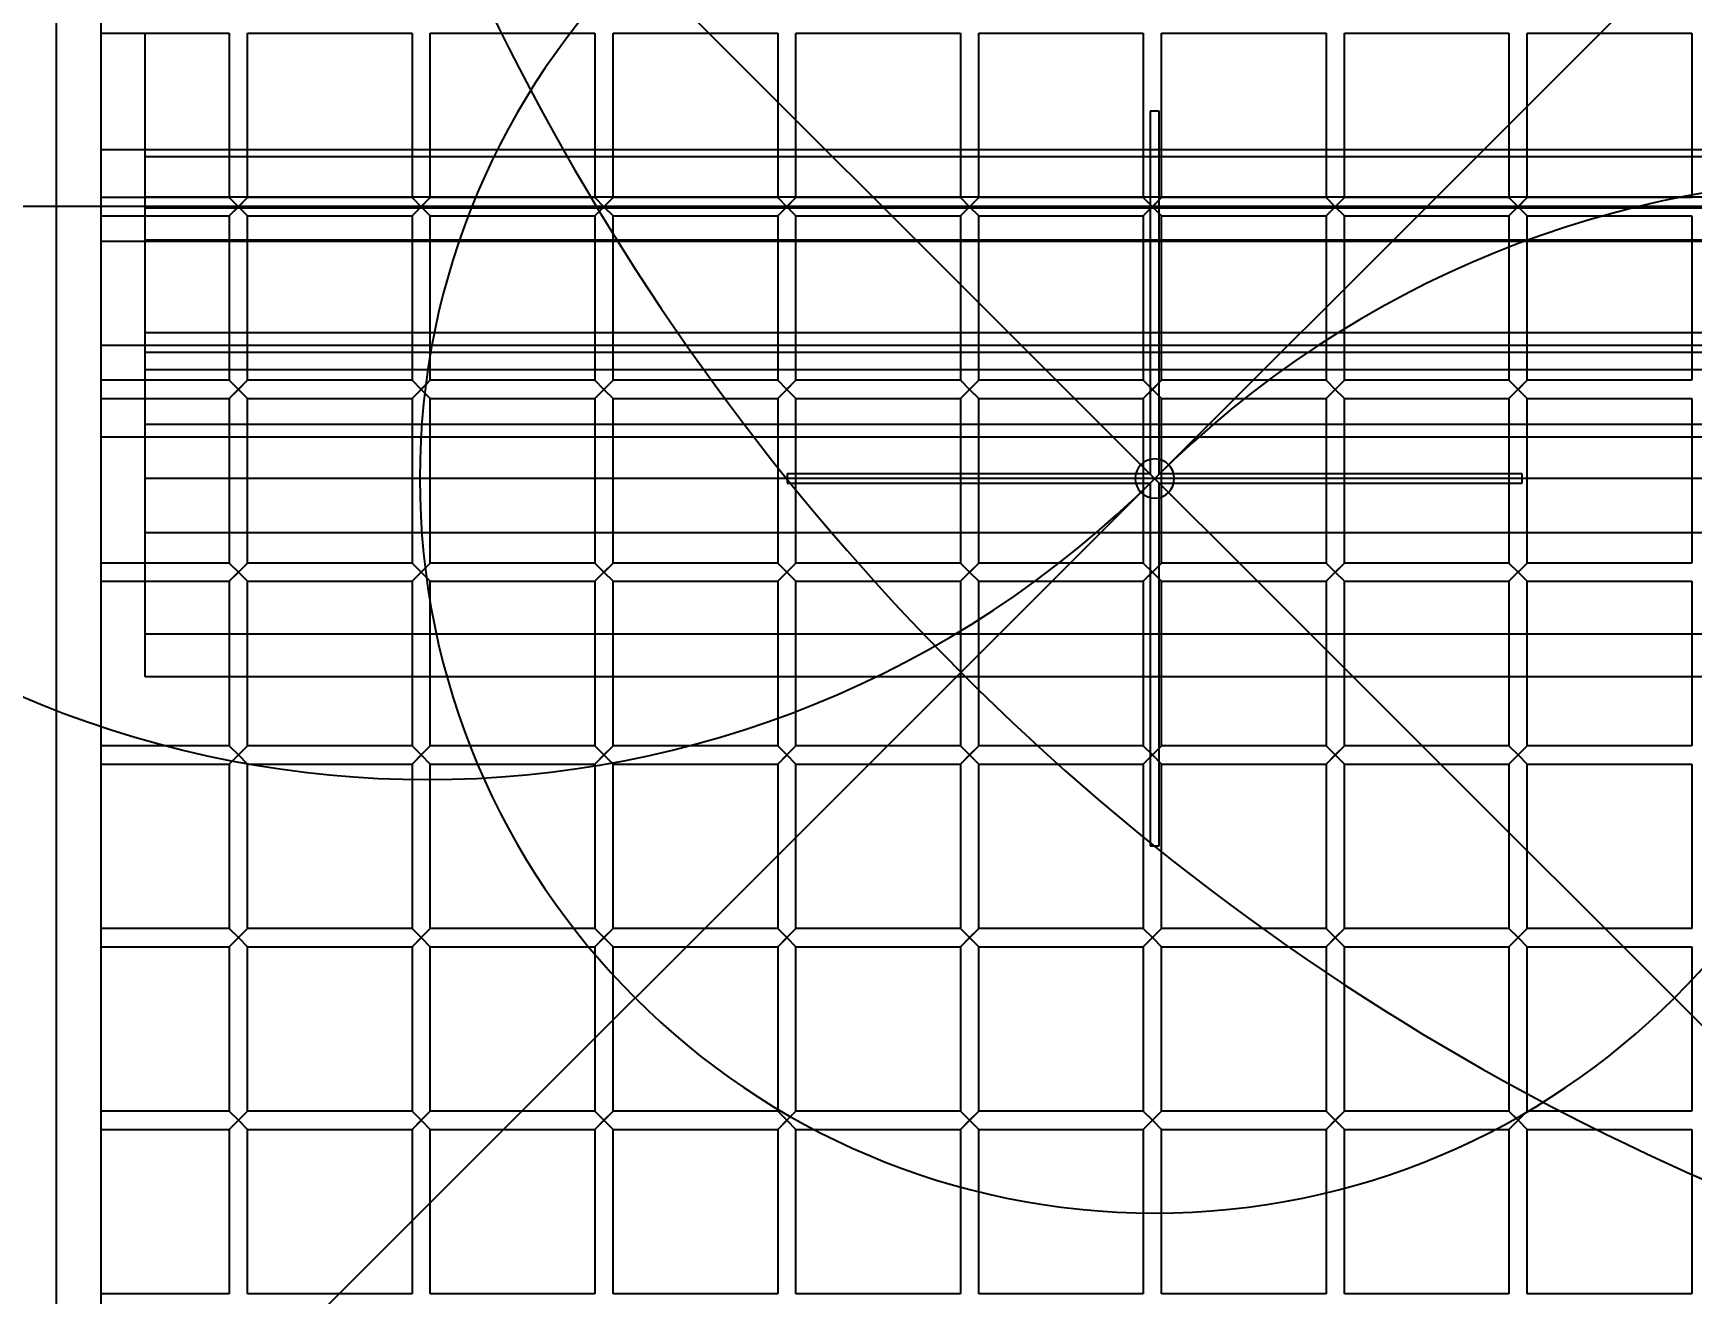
# Model space of a CAD drawing. Header units: centimetres. Extents: x 2452 to 16512, y -4226 to 6371.
# Drawn here: x 11659.16 to 11677.31, y 4762.16 to 4775.96 of the extents above; entities that cross this region are included whole.
import ezdxf

# ---------------------------------------------------------------- set-up
doc = ezdxf.new("R2010")
doc.units = ezdxf.units.CM
doc.header["$PDMODE"] = 67
doc.layers.get('0').update_dxf_attribs({"color": 252, "lineweight": 18})
doc.layers.add('C ANNOTATIONS-cotation', color=252, linetype='Continuous')
doc.layers.add('prlm-VMC', color=93, linetype='Continuous')
doc.styles.add('Eurostile', font='Eurosti.TTF')
doc.dimstyles.new('100é', dxfattribs={"dimtxt": 8.470801, "dimasz": 6.232178, "dimexe": 10, "dimexo": 25, "dimgap": 1, "dimtad": 1, "dimdec": 1, "dimtxsty": 'Eurostile', "dimblk": 'VW_SLASH', "dimblk1": 'VW_SLASH', "dimblk2": 'VW_SLASH', "dimcen": 0, "dimdle": 10, "dimazin": 0, "dimtfac": 1, "dimtdec": 1, "dimtix": 1, "dimtmove": 0, "dimatfit": 0, "dimldrblk": 'VW_FILLEDARROW', "dimfxl": 50.8, "dimfxlon": 1, "dimfrac": 2, "dimtolj": 1, "dimarcsym": 0})

# ---------------------------------------------------------------- blocks, each defined once
blk = doc.blocks.new('xi.d500')
at = {"layer": 'prlm-VMC'}
for p, q in [((0, 0), (0, 92.024)), ((-32.5, 59.524), (32.5, 59.524))]:
    blk.add_line(p, q, dxfattribs=at)
for centre, radius, start, end in [((0, 59.524), 25, 0, 180), ((0, 59.524), 22.5, 0, 180), ((11.25, 59.524), 11.25, 0, 180), ((0, 35.917), 26.607, 20.016, 159.984), ((0, 59.524), 25, 180, 0), ((-11.25, 59.524), 11.25, 180, 0)]:
    blk.add_arc(centre, radius, start, end, dxfattribs=at)
blk = doc.blocks.new('VW_SLASH')
at = {"linetype": 'ByBlock', "lineweight": -2}
blk.add_line((1.6046, 0), (-1, 0), dxfattribs=at)
at = {"lineweight": 20, "flags": 128}
blk.add_lwpolyline([(0.5004, 0.5004), (-0.5004, -0.5004)], dxfattribs=at)
blk = doc.blocks.new('*D344')
at = {"layer": 'C ANNOTATIONS-cotation', "color": 0, "linetype": 'Continuous', "lineweight": -2, "transparency": 16777216}
blk.add_line((11934.23, 4774.059), (11461.695, 4774.059), dxfattribs=at)
at = {"layer": 'Defpoints', "color": 0, "linetype": 'Continuous', "transparency": 16777216}
for p in [(11455.462, 4774.059), (11455.462, 4689.448), (11940.462, 4689.448)]:
    blk.add_point(p, dxfattribs=at)
at = {"layer": 'C ANNOTATIONS-cotation', "color": 0, "linetype": 'Continuous', "lineweight": -2, "transparency": 16777216, "xscale": 6.232177734375, "yscale": 6.232177734375, "zscale": 6.232177734375, "rotation": 180}
blk.add_blockref('VW_SLASH', (11455.462, 4774.059), dxfattribs=at)
at = {"layer": 'C ANNOTATIONS-cotation', "color": 0, "linetype": 'Continuous', "lineweight": -2, "transparency": 16777216, "xscale": 6.232177734375, "yscale": 6.232177734375, "zscale": 6.232177734375}
blk.add_blockref('VW_SLASH', (11940.462, 4774.059), dxfattribs=at)
at = {"layer": 'C ANNOTATIONS-cotation', "color": 0, "linetype": 'Continuous', "lineweight": 5, "transparency": 16777216, "insert": (11697.962, 4779.295), "char_height": 8.4708, "attachment_point": 5, "style": 'Eurostile'}
blk.add_mtext('\\A1;485', dxfattribs=at)
blk = doc.blocks.new('VW_FILLEDARROW')
at = {"linetype": 'Continuous'}
blk.add_hatch(color=250, dxfattribs=at).paths.add_polyline_path([(-1.6045, 0.4299), (0, 0), (-1.6045, -0.4299)])
at = {"flags": 128}
blk.add_lwpolyline([(-1.6045, 0.4299), (0, 0), (-1.6045, -0.4299)], close=True, dxfattribs=at)

msp = doc.modelspace()

# ---------------------------------------------------------------- linework, layer by layer
at = {"layer": 'prlm-VMC', "color": 0}
for p, q in [((11659.416, 4758.557), (11659.416, 4784.057)), ((11659.906, 4759.057), (11659.906, 4783.107)), ((11659.906, 4775.957), (11661.306, 4775.957)), ((11660.386, 4774.157), (11660.386, 4775.957)), ((11661.306, 4775.957), (11661.306, 4774.157)), ((11661.506, 4774.157), (11661.506, 4775.957)), ((11661.506, 4775.957), (11663.306, 4775.957)), ((11663.306, 4775.957), (11663.306, 4774.157)), ((11663.506, 4774.157), (11663.506, 4775.957)), ((11663.506, 4775.957), (11665.038, 4775.957)), ((11665.038, 4775.957), (11665.306, 4775.957)), ((11665.306, 4775.957), (11665.306, 4774.157)), ((11665.506, 4774.157), (11665.506, 4775.957)), ((11665.506, 4775.957), (11667.306, 4775.957)), ((11667.306, 4775.957), (11667.306, 4774.157)), ((11667.506, 4774.157), (11667.506, 4775.957)), ((11667.506, 4775.957), (11669.306, 4775.957)), ((11669.306, 4775.957), (11669.306, 4774.157)), ((11669.506, 4774.157), (11669.506, 4775.957)), ((11669.506, 4775.957), (11671.306, 4775.957)), ((11671.306, 4775.957), (11671.306, 4774.157)), ((11671.506, 4774.157), (11671.506, 4775.957)), ((11671.506, 4775.957), (11673.306, 4775.957)), ((11673.306, 4775.957), (11673.306, 4774.157)), ((11673.506, 4774.157), (11673.506, 4775.957)), ((11673.506, 4775.957), (11675.306, 4775.957)), ((11675.306, 4775.957), (11675.306, 4774.157)), ((11675.506, 4774.157), (11675.506, 4775.957)), ((11675.506, 4775.957), (11677.306, 4775.957)), ((11677.306, 4775.957), (11677.306, 4774.157)), ((11671.481, 4775.102), (11671.381, 4775.102)), ((11671.381, 4775.102), (11671.381, 4771.132)), ((11671.481, 4771.132), (11671.481, 4775.102)), ((11660.386, 4774.681), (11659.906, 4774.681)), ((11682.956, 4774.681), (11659.906, 4774.681)), ((11682.436, 4774.681), (11660.386, 4774.681)), ((11682.436, 4774.604), (11660.386, 4774.604)), ((11661.306, 4774.157), (11659.906, 4774.157)), ((11682.436, 4774.162), (11660.386, 4774.162)), ((11660.386, 4774.044), (11660.386, 4774.157)), ((11661.506, 4774.157), (11661.306, 4773.957)), ((11661.306, 4774.157), (11661.406, 4774.057)), ((11661.306, 4774.157), (11661.406, 4774.057)), ((11661.406, 4774.057), (11661.506, 4774.157)), ((11663.306, 4774.157), (11661.506, 4774.157)), ((11663.506, 4774.157), (11663.306, 4773.957)), ((11663.306, 4774.157), (11663.406, 4774.057)), ((11663.306, 4774.157), (11663.406, 4774.057)), ((11663.406, 4774.057), (11663.506, 4774.157)), ((11664.003, 4774.157), (11663.506, 4774.157)), ((11665.306, 4774.157), (11664.003, 4774.157)), ((11665.506, 4774.157), (11665.306, 4773.957)), ((11665.306, 4774.157), (11665.406, 4774.057)), ((11665.306, 4774.157), (11665.406, 4774.057)), ((11665.506, 4774.157), (11665.306, 4773.957)), ((11665.506, 4774.157), (11665.406, 4774.057)), ((11665.406, 4774.057), (11665.506, 4774.157)), ((11667.306, 4774.157), (11665.506, 4774.157)), ((11667.506, 4774.157), (11667.306, 4773.957)), ((11667.306, 4774.157), (11667.406, 4774.057)), ((11667.306, 4774.157), (11667.406, 4774.057)), ((11667.406, 4774.057), (11667.506, 4774.157)), ((11669.306, 4774.157), (11667.506, 4774.157)), ((11669.506, 4774.157), (11669.306, 4773.957)), ((11669.306, 4774.157), (11669.406, 4774.057)), ((11669.306, 4774.157), (11669.406, 4774.057)), ((11669.406, 4774.057), (11669.506, 4774.157)), ((11671.306, 4774.157), (11669.506, 4774.157)), ((11671.506, 4774.157), (11671.306, 4773.957)), ((11671.306, 4774.157), (11671.406, 4774.057)), ((11671.306, 4774.157), (11671.406, 4774.057)), ((11671.406, 4774.057), (11671.506, 4774.157)), ((11673.306, 4774.157), (11671.506, 4774.157)), ((11673.506, 4774.157), (11673.306, 4773.957)), ((11673.306, 4774.157), (11673.406, 4774.057)), ((11673.306, 4774.157), (11673.406, 4774.057)), ((11673.406, 4774.057), (11673.506, 4774.157)), ((11675.306, 4774.157), (11673.506, 4774.157)), ((11675.506, 4774.157), (11675.306, 4773.957)), ((11675.306, 4774.157), (11675.406, 4774.057)), ((11675.306, 4774.157), (11675.406, 4774.057)), ((11675.506, 4774.157), (11675.306, 4773.957)), ((11675.506, 4774.157), (11675.406, 4774.057)), ((11675.406, 4774.057), (11675.506, 4774.157)), ((11677.306, 4774.157), (11675.506, 4774.157)), ((11659.906, 4773.957), (11661.306, 4773.957)), ((11660.386, 4773.681), (11660.386, 4774.044)), ((11660.386, 4774.044), (11682.436, 4774.044)), ((11661.306, 4773.957), (11661.406, 4774.057)), ((11661.406, 4774.057), (11661.306, 4773.957)), ((11661.306, 4773.957), (11661.306, 4772.157)), ((11661.406, 4774.057), (11661.506, 4773.957)), ((11661.506, 4773.957), (11661.406, 4774.057)), ((11661.506, 4772.157), (11661.506, 4773.957)), ((11661.506, 4773.957), (11663.306, 4773.957)), ((11663.406, 4774.057), (11663.306, 4773.957)), ((11663.406, 4774.057), (11663.306, 4773.957)), ((11663.306, 4773.957), (11663.306, 4772.157)), ((11663.406, 4774.057), (11663.506, 4773.957)), ((11663.506, 4773.957), (11663.406, 4774.057)), ((11663.506, 4772.437), (11663.506, 4773.957)), ((11663.506, 4773.957), (11663.923, 4773.957)), ((11663.923, 4773.957), (11665.306, 4773.957)), ((11665.306, 4773.957), (11665.306, 4772.157)), ((11665.406, 4774.057), (11665.506, 4773.957)), ((11665.506, 4773.957), (11665.406, 4774.057)), ((11665.506, 4772.157), (11665.506, 4773.957)), ((11665.506, 4773.957), (11667.306, 4773.957)), ((11667.406, 4774.057), (11667.306, 4773.957)), ((11667.406, 4774.057), (11667.306, 4773.957)), ((11667.306, 4773.957), (11667.306, 4772.157)), ((11667.406, 4774.057), (11667.506, 4773.957)), ((11667.506, 4773.957), (11667.406, 4774.057)), ((11667.506, 4772.157), (11667.506, 4773.957)), ((11667.506, 4773.957), (11669.306, 4773.957)), ((11669.406, 4774.057), (11669.306, 4773.957)), ((11669.406, 4774.057), (11669.306, 4773.957)), ((11669.306, 4773.957), (11669.306, 4772.157)), ((11669.406, 4774.057), (11669.506, 4773.957)), ((11669.506, 4773.957), (11669.406, 4774.057)), ((11669.506, 4772.157), (11669.506, 4773.957)), ((11669.506, 4773.957), (11671.306, 4773.957)), ((11671.406, 4774.057), (11671.306, 4773.957)), ((11671.406, 4774.057), (11671.306, 4773.957)), ((11671.306, 4773.957), (11671.306, 4772.157)), ((11671.406, 4774.057), (11671.506, 4773.957)), ((11671.506, 4773.957), (11671.406, 4774.057)), ((11671.506, 4772.157), (11671.506, 4773.957)), ((11671.506, 4773.957), (11673.306, 4773.957)), ((11673.406, 4774.057), (11673.306, 4773.957)), ((11673.406, 4774.057), (11673.306, 4773.957)), ((11673.306, 4773.957), (11673.306, 4772.157)), ((11673.406, 4774.057), (11673.506, 4773.957)), ((11673.506, 4773.957), (11673.406, 4774.057)), ((11673.506, 4772.157), (11673.506, 4773.957)), ((11673.506, 4773.957), (11675.306, 4773.957)), ((11675.306, 4773.957), (11675.306, 4772.157)), ((11675.406, 4774.057), (11675.506, 4773.957)), ((11675.506, 4773.957), (11675.406, 4774.057)), ((11675.506, 4772.157), (11675.506, 4773.957)), ((11675.506, 4773.957), (11677.306, 4773.957)), ((11677.306, 4773.957), (11677.306, 4772.157)), ((11659.906, 4773.681), (11660.386, 4773.681)), ((11659.906, 4773.681), (11661.306, 4773.681)), ((11660.386, 4773.696), (11682.436, 4773.696)), ((11660.386, 4772.537), (11660.386, 4773.681)), ((11660.386, 4773.681), (11682.436, 4773.681)), ((11661.306, 4773.681), (11661.506, 4773.681)), ((11661.506, 4773.681), (11663.306, 4773.681)), ((11663.306, 4773.681), (11663.506, 4773.681)), ((11663.506, 4773.681), (11663.823, 4773.681)), ((11663.823, 4773.681), (11679.04, 4773.681)), ((11661.306, 4772.537), (11659.906, 4772.537)), ((11682.436, 4772.676), (11660.386, 4772.676)), ((11660.386, 4772.271), (11660.386, 4772.537)), ((11661.506, 4772.537), (11661.306, 4772.537)), ((11663.306, 4772.537), (11661.506, 4772.537)), ((11663.506, 4772.537), (11663.306, 4772.537)), ((11663.524, 4772.537), (11663.506, 4772.537)), ((11679.506, 4772.537), (11663.524, 4772.537)), ((11682.436, 4772.461), (11660.386, 4772.461)), ((11663.506, 4772.157), (11663.506, 4772.437)), ((11661.306, 4772.157), (11659.906, 4772.157)), ((11661.306, 4772.271), (11660.386, 4772.271)), ((11660.386, 4772.157), (11660.386, 4772.271)), ((11660.386, 4771.957), (11660.386, 4772.157)), ((11661.506, 4772.271), (11661.306, 4772.271)), ((11661.506, 4772.157), (11661.306, 4771.957)), ((11661.306, 4772.157), (11661.406, 4772.057)), ((11661.306, 4772.157), (11661.406, 4772.057)), ((11661.406, 4772.057), (11661.506, 4772.157)), ((11663.306, 4772.271), (11661.506, 4772.271)), ((11663.306, 4772.157), (11661.506, 4772.157)), ((11679.506, 4772.271), (11663.306, 4772.271)), ((11663.506, 4772.157), (11663.306, 4771.957)), ((11663.306, 4772.157), (11663.406, 4772.057)), ((11663.306, 4772.157), (11663.406, 4772.057)), ((11663.457, 4772.108), (11663.506, 4772.157)), ((11665.306, 4772.157), (11663.506, 4772.157)), ((11665.506, 4772.157), (11665.306, 4771.957)), ((11665.306, 4772.157), (11665.406, 4772.057)), ((11665.306, 4772.157), (11665.406, 4772.057)), ((11665.406, 4772.057), (11665.506, 4772.157)), ((11667.306, 4772.157), (11665.506, 4772.157)), ((11667.506, 4772.157), (11667.306, 4771.957)), ((11667.306, 4772.157), (11667.406, 4772.057)), ((11667.306, 4772.157), (11667.406, 4772.057)), ((11667.406, 4772.057), (11667.506, 4772.157)), ((11669.306, 4772.157), (11667.506, 4772.157)), ((11669.506, 4772.157), (11669.306, 4771.957)), ((11669.306, 4772.157), (11669.406, 4772.057)), ((11669.306, 4772.157), (11669.406, 4772.057)), ((11669.406, 4772.057), (11669.506, 4772.157)), ((11671.306, 4772.157), (11669.506, 4772.157)), ((11671.506, 4772.157), (11671.306, 4771.957)), ((11671.306, 4772.157), (11671.406, 4772.057)), ((11671.306, 4772.157), (11671.406, 4772.057)), ((11671.406, 4772.057), (11671.506, 4772.157)), ((11673.306, 4772.157), (11671.506, 4772.157)), ((11673.506, 4772.157), (11673.306, 4771.957)), ((11673.306, 4772.157), (11673.406, 4772.057)), ((11673.306, 4772.157), (11673.406, 4772.057)), ((11673.406, 4772.057), (11673.506, 4772.157)), ((11675.306, 4772.157), (11673.506, 4772.157)), ((11675.506, 4772.157), (11675.306, 4771.957)), ((11675.306, 4772.157), (11675.406, 4772.057)), ((11675.306, 4772.157), (11675.406, 4772.057)), ((11675.506, 4772.157), (11675.306, 4771.957)), ((11675.506, 4772.157), (11675.406, 4772.057)), ((11675.406, 4772.057), (11675.506, 4772.157)), ((11677.306, 4772.157), (11675.506, 4772.157)), ((11659.906, 4771.957), (11661.306, 4771.957)), ((11660.386, 4771.082), (11660.386, 4771.957)), ((11661.306, 4771.957), (11661.406, 4772.057)), ((11661.406, 4772.057), (11661.306, 4771.957)), ((11661.306, 4771.957), (11661.306, 4770.157)), ((11661.406, 4772.057), (11661.506, 4771.957)), ((11661.506, 4771.957), (11661.406, 4772.057)), ((11661.506, 4770.157), (11661.506, 4771.957)), ((11661.506, 4771.957), (11663.306, 4771.957)), ((11663.406, 4772.057), (11663.306, 4771.957)), ((11663.406, 4772.057), (11663.306, 4771.957)), ((11663.306, 4771.957), (11663.306, 4770.157)), ((11663.406, 4772.057), (11663.457, 4772.108)), ((11663.406, 4772.057), (11663.506, 4771.957)), ((11663.446, 4772.018), (11663.406, 4772.057)), ((11663.506, 4771.957), (11663.446, 4772.018)), ((11663.506, 4770.157), (11663.506, 4771.957)), ((11663.506, 4771.957), (11665.306, 4771.957)), ((11665.406, 4772.057), (11665.306, 4771.957)), ((11665.406, 4772.057), (11665.306, 4771.957)), ((11665.306, 4771.957), (11665.306, 4770.157)), ((11665.406, 4772.057), (11665.506, 4771.957)), ((11665.506, 4771.957), (11665.406, 4772.057)), ((11665.506, 4770.157), (11665.506, 4771.957)), ((11665.506, 4771.957), (11667.306, 4771.957)), ((11667.406, 4772.057), (11667.306, 4771.957)), ((11667.406, 4772.057), (11667.306, 4771.957)), ((11667.306, 4771.957), (11667.306, 4770.157)), ((11667.406, 4772.057), (11667.506, 4771.957)), ((11667.506, 4771.957), (11667.406, 4772.057)), ((11667.506, 4770.157), (11667.506, 4771.957)), ((11667.506, 4771.957), (11669.306, 4771.957)), ((11669.406, 4772.057), (11669.306, 4771.957)), ((11669.406, 4772.057), (11669.306, 4771.957)), ((11669.306, 4771.957), (11669.306, 4770.157)), ((11669.406, 4772.057), (11669.506, 4771.957)), ((11669.506, 4771.957), (11669.406, 4772.057)), ((11669.506, 4770.157), (11669.506, 4771.957)), ((11669.506, 4771.957), (11671.306, 4771.957)), ((11671.406, 4772.057), (11671.306, 4771.957)), ((11671.406, 4772.057), (11671.306, 4771.957)), ((11671.306, 4771.957), (11671.306, 4770.157)), ((11671.406, 4772.057), (11671.506, 4771.957)), ((11671.506, 4771.957), (11671.406, 4772.057)), ((11671.506, 4770.157), (11671.506, 4771.957)), ((11671.506, 4771.957), (11673.306, 4771.957)), ((11673.406, 4772.057), (11673.306, 4771.957)), ((11673.406, 4772.057), (11673.306, 4771.957)), ((11673.306, 4771.957), (11673.306, 4770.157)), ((11673.406, 4772.057), (11673.506, 4771.957)), ((11673.506, 4771.957), (11673.406, 4772.057)), ((11673.506, 4770.157), (11673.506, 4771.957)), ((11673.506, 4771.957), (11675.306, 4771.957)), ((11675.306, 4771.957), (11675.306, 4770.157)), ((11675.406, 4772.057), (11675.506, 4771.957)), ((11675.506, 4771.957), (11675.406, 4772.057)), ((11675.506, 4770.157), (11675.506, 4771.957)), ((11675.506, 4771.957), (11677.306, 4771.957)), ((11677.306, 4771.957), (11677.306, 4770.157)), ((11660.386, 4771.678), (11682.436, 4771.678)), ((11659.906, 4771.537), (11660.386, 4771.537)), ((11660.386, 4771.537), (11682.436, 4771.537)), ((11661.306, 4771.082), (11660.386, 4771.082)), ((11660.386, 4770.489), (11660.386, 4771.082)), ((11661.506, 4771.082), (11661.306, 4771.082)), ((11663.306, 4771.082), (11661.506, 4771.082)), ((11679.506, 4771.082), (11663.306, 4771.082)), ((11671.381, 4771.132), (11667.411, 4771.132)), ((11667.411, 4771.132), (11667.411, 4771.032)), ((11675.451, 4771.132), (11671.481, 4771.132)), ((11675.451, 4771.032), (11675.451, 4771.132)), ((11667.411, 4771.032), (11671.381, 4771.032)), ((11671.381, 4771.032), (11671.381, 4767.062)), ((11671.481, 4767.062), (11671.481, 4771.032)), ((11671.481, 4771.032), (11675.451, 4771.032)), ((11660.386, 4770.157), (11660.386, 4770.489)), ((11661.306, 4770.489), (11660.386, 4770.489)), ((11661.506, 4770.489), (11661.306, 4770.489)), ((11663.306, 4770.489), (11661.506, 4770.489)), ((11679.506, 4770.489), (11663.306, 4770.489)), ((11661.306, 4770.157), (11659.906, 4770.157)), ((11660.386, 4769.957), (11660.386, 4770.157)), ((11661.506, 4770.157), (11661.306, 4769.957)), ((11661.306, 4770.157), (11661.406, 4770.057)), ((11661.306, 4770.157), (11661.406, 4770.057)), ((11661.406, 4770.057), (11661.506, 4770.157)), ((11663.306, 4770.157), (11661.506, 4770.157)), ((11663.506, 4770.157), (11663.306, 4769.957)), ((11663.306, 4770.157), (11663.406, 4770.057)), ((11663.306, 4770.157), (11663.406, 4770.057)), ((11663.506, 4770.157), (11663.306, 4769.957)), ((11663.451, 4770.102), (11663.506, 4770.157)), ((11665.306, 4770.157), (11663.506, 4770.157)), ((11665.506, 4770.157), (11665.306, 4769.957)), ((11665.306, 4770.157), (11665.406, 4770.057)), ((11665.306, 4770.157), (11665.406, 4770.057)), ((11665.406, 4770.057), (11665.506, 4770.157)), ((11667.306, 4770.157), (11665.506, 4770.157)), ((11667.506, 4770.157), (11667.306, 4769.957)), ((11667.306, 4770.157), (11667.406, 4770.057)), ((11667.306, 4770.157), (11667.406, 4770.057)), ((11667.406, 4770.057), (11667.506, 4770.157)), ((11669.306, 4770.157), (11667.506, 4770.157)), ((11669.506, 4770.157), (11669.306, 4769.957)), ((11669.306, 4770.157), (11669.406, 4770.057)), ((11669.306, 4770.157), (11669.406, 4770.057)), ((11669.406, 4770.057), (11669.506, 4770.157)), ((11671.306, 4770.157), (11669.506, 4770.157)), ((11671.506, 4770.157), (11671.306, 4769.957)), ((11671.306, 4770.157), (11671.406, 4770.057)), ((11671.306, 4770.157), (11671.406, 4770.057)), ((11671.406, 4770.057), (11671.506, 4770.157)), ((11673.306, 4770.157), (11671.506, 4770.157)), ((11673.506, 4770.157), (11673.306, 4769.957)), ((11673.306, 4770.157), (11673.406, 4770.057)), ((11673.306, 4770.157), (11673.406, 4770.057)), ((11673.406, 4770.057), (11673.506, 4770.157)), ((11675.306, 4770.157), (11673.506, 4770.157)), ((11675.506, 4770.157), (11675.306, 4769.957)), ((11675.306, 4770.157), (11675.406, 4770.057)), ((11675.306, 4770.157), (11675.406, 4770.057)), ((11675.506, 4770.157), (11675.306, 4769.957)), ((11675.506, 4770.157), (11675.406, 4770.057)), ((11675.406, 4770.057), (11675.506, 4770.157)), ((11677.306, 4770.157), (11675.506, 4770.157)), ((11661.306, 4769.957), (11661.406, 4770.057)), ((11661.406, 4770.057), (11661.306, 4769.957)), ((11661.406, 4770.057), (11661.506, 4769.957)), ((11661.506, 4769.957), (11661.406, 4770.057)), ((11663.406, 4770.057), (11663.306, 4769.957)), ((11663.406, 4770.057), (11663.306, 4769.957)), ((11663.406, 4770.057), (11663.506, 4769.957)), ((11663.465, 4769.999), (11663.406, 4770.057)), ((11663.506, 4769.957), (11663.465, 4769.999)), ((11665.406, 4770.057), (11665.306, 4769.957)), ((11665.406, 4770.057), (11665.306, 4769.957)), ((11665.406, 4770.057), (11665.506, 4769.957)), ((11665.506, 4769.957), (11665.406, 4770.057)), ((11667.406, 4770.057), (11667.306, 4769.957)), ((11667.406, 4770.057), (11667.306, 4769.957)), ((11667.406, 4770.057), (11667.506, 4769.957)), ((11667.506, 4769.957), (11667.406, 4770.057)), ((11669.406, 4770.057), (11669.306, 4769.957)), ((11669.406, 4770.057), (11669.306, 4769.957)), ((11669.406, 4770.057), (11669.506, 4769.957)), ((11669.506, 4769.957), (11669.406, 4770.057)), ((11671.406, 4770.057), (11671.306, 4769.957)), ((11671.406, 4770.057), (11671.306, 4769.957)), ((11671.406, 4770.057), (11671.506, 4769.957)), ((11671.506, 4769.957), (11671.406, 4770.057)), ((11673.406, 4770.057), (11673.306, 4769.957)), ((11673.406, 4770.057), (11673.306, 4769.957)), ((11673.406, 4770.057), (11673.506, 4769.957)), ((11673.506, 4769.957), (11673.406, 4770.057)), ((11675.406, 4770.057), (11675.506, 4769.957)), ((11675.506, 4769.957), (11675.406, 4770.057)), ((11659.906, 4769.957), (11661.306, 4769.957)), ((11660.386, 4769.379), (11660.386, 4769.957)), ((11661.306, 4769.957), (11661.306, 4768.157)), ((11661.506, 4768.157), (11661.506, 4769.957)), ((11661.506, 4769.957), (11663.306, 4769.957)), ((11663.306, 4769.957), (11663.306, 4768.157)), ((11663.506, 4769.727), (11663.506, 4769.957)), ((11663.506, 4769.957), (11665.306, 4769.957)), ((11665.306, 4769.957), (11665.306, 4768.157)), ((11665.506, 4768.157), (11665.506, 4769.957)), ((11665.506, 4769.957), (11667.306, 4769.957)), ((11667.306, 4769.957), (11667.306, 4768.157)), ((11667.506, 4768.157), (11667.506, 4769.957)), ((11667.506, 4769.957), (11669.306, 4769.957)), ((11669.306, 4769.957), (11669.306, 4768.157)), ((11669.506, 4768.157), (11669.506, 4769.957)), ((11669.506, 4769.957), (11671.306, 4769.957)), ((11671.306, 4769.957), (11671.306, 4768.157)), ((11671.506, 4768.157), (11671.506, 4769.957)), ((11671.506, 4769.957), (11673.306, 4769.957)), ((11673.306, 4769.957), (11673.306, 4768.157)), ((11673.506, 4768.157), (11673.506, 4769.957)), ((11673.506, 4769.957), (11675.306, 4769.957)), ((11675.306, 4769.957), (11675.306, 4768.157)), ((11675.506, 4768.157), (11675.506, 4769.957)), ((11675.506, 4769.957), (11677.306, 4769.957)), ((11677.306, 4769.957), (11677.306, 4768.157)), ((11663.506, 4768.157), (11663.506, 4769.727)), ((11661.306, 4769.379), (11660.386, 4769.379)), ((11660.386, 4768.913), (11660.386, 4769.379)), ((11661.506, 4769.379), (11661.306, 4769.379)), ((11663.306, 4769.379), (11661.506, 4769.379)), ((11663.506, 4769.379), (11663.306, 4769.379)), ((11663.574, 4769.379), (11663.506, 4769.379)), ((11679.289, 4769.379), (11663.574, 4769.379)), ((11661.306, 4768.913), (11660.386, 4768.913)), ((11661.506, 4768.913), (11661.306, 4768.913)), ((11663.306, 4768.913), (11661.506, 4768.913)), ((11663.506, 4768.913), (11663.306, 4768.913)), ((11663.69, 4768.913), (11663.506, 4768.913)), ((11679.173, 4768.913), (11663.69, 4768.913)), ((11661.306, 4768.157), (11659.906, 4768.157)), ((11661.506, 4768.157), (11661.306, 4767.957)), ((11661.306, 4768.157), (11661.406, 4768.057)), ((11661.306, 4768.157), (11661.406, 4768.057)), ((11661.506, 4768.157), (11661.306, 4767.957)), ((11661.506, 4768.157), (11661.406, 4768.057)), ((11661.406, 4768.057), (11661.506, 4768.157)), ((11663.306, 4768.157), (11661.506, 4768.157)), ((11663.506, 4768.157), (11663.306, 4767.957)), ((11663.306, 4768.157), (11663.406, 4768.057)), ((11663.306, 4768.157), (11663.406, 4768.057)), ((11663.406, 4768.057), (11663.506, 4768.157)), ((11663.942, 4768.157), (11663.506, 4768.157)), ((11665.306, 4768.157), (11663.942, 4768.157)), ((11665.506, 4768.157), (11665.306, 4767.957)), ((11665.306, 4768.157), (11665.406, 4768.057)), ((11665.306, 4768.157), (11665.406, 4768.057)), ((11665.406, 4768.057), (11665.506, 4768.157)), ((11667.306, 4768.157), (11665.506, 4768.157)), ((11667.506, 4768.157), (11667.306, 4767.957)), ((11667.306, 4768.157), (11667.406, 4768.057)), ((11667.306, 4768.157), (11667.406, 4768.057)), ((11667.406, 4768.057), (11667.506, 4768.157)), ((11669.306, 4768.157), (11667.506, 4768.157)), ((11669.506, 4768.157), (11669.306, 4767.957)), ((11669.306, 4768.157), (11669.406, 4768.057)), ((11669.306, 4768.157), (11669.406, 4768.057)), ((11669.406, 4768.057), (11669.506, 4768.157)), ((11671.306, 4768.157), (11669.506, 4768.157)), ((11671.506, 4768.157), (11671.306, 4767.957)), ((11671.306, 4768.157), (11671.406, 4768.057)), ((11671.306, 4768.157), (11671.406, 4768.057)), ((11671.406, 4768.057), (11671.506, 4768.157)), ((11673.306, 4768.157), (11671.506, 4768.157)), ((11673.506, 4768.157), (11673.306, 4767.957)), ((11673.306, 4768.157), (11673.406, 4768.057)), ((11673.306, 4768.157), (11673.406, 4768.057)), ((11673.406, 4768.057), (11673.506, 4768.157)), ((11675.306, 4768.157), (11673.506, 4768.157)), ((11675.506, 4768.157), (11675.306, 4767.957)), ((11675.306, 4768.157), (11675.406, 4768.057)), ((11675.306, 4768.157), (11675.406, 4768.057)), ((11675.506, 4768.157), (11675.306, 4767.957)), ((11675.506, 4768.157), (11675.406, 4768.057)), ((11675.406, 4768.057), (11675.506, 4768.157)), ((11677.306, 4768.157), (11675.506, 4768.157)), ((11661.406, 4768.057), (11661.506, 4767.957)), ((11661.506, 4767.957), (11661.406, 4768.057)), ((11663.406, 4768.057), (11663.306, 4767.957)), ((11663.406, 4768.057), (11663.306, 4767.957)), ((11663.406, 4768.057), (11663.506, 4767.957)), ((11663.506, 4767.957), (11663.406, 4768.057)), ((11665.406, 4768.057), (11665.306, 4767.957)), ((11665.406, 4768.057), (11665.306, 4767.957)), ((11665.406, 4768.057), (11665.506, 4767.957)), ((11665.506, 4767.957), (11665.406, 4768.057)), ((11667.406, 4768.057), (11667.306, 4767.957)), ((11667.406, 4768.057), (11667.306, 4767.957)), ((11667.406, 4768.057), (11667.506, 4767.957)), ((11667.506, 4767.957), (11667.406, 4768.057)), ((11669.406, 4768.057), (11669.306, 4767.957)), ((11669.406, 4768.057), (11669.306, 4767.957)), ((11669.406, 4768.057), (11669.506, 4767.957)), ((11669.506, 4767.957), (11669.406, 4768.057)), ((11671.406, 4768.057), (11671.306, 4767.957)), ((11671.406, 4768.057), (11671.306, 4767.957)), ((11671.406, 4768.057), (11671.506, 4767.957)), ((11671.506, 4767.957), (11671.406, 4768.057)), ((11673.406, 4768.057), (11673.306, 4767.957)), ((11673.406, 4768.057), (11673.306, 4767.957)), ((11673.406, 4768.057), (11673.506, 4767.957)), ((11673.506, 4767.957), (11673.406, 4768.057)), ((11675.406, 4768.057), (11675.506, 4767.957)), ((11675.506, 4767.957), (11675.406, 4768.057)), ((11659.906, 4767.957), (11661.306, 4767.957)), ((11661.306, 4767.957), (11661.306, 4766.157)), ((11661.506, 4766.157), (11661.506, 4767.957)), ((11661.506, 4767.957), (11663.306, 4767.957)), ((11663.306, 4767.957), (11663.306, 4766.157)), ((11663.506, 4766.157), (11663.506, 4767.957)), ((11663.506, 4767.957), (11664.024, 4767.957)), ((11664.024, 4767.957), (11665.306, 4767.957)), ((11665.306, 4767.957), (11665.306, 4766.157)), ((11665.506, 4766.157), (11665.506, 4767.957)), ((11665.506, 4767.957), (11667.306, 4767.957)), ((11667.306, 4767.957), (11667.306, 4766.157)), ((11667.506, 4766.157), (11667.506, 4767.957)), ((11667.506, 4767.957), (11669.306, 4767.957)), ((11669.306, 4767.957), (11669.306, 4766.157)), ((11669.506, 4766.157), (11669.506, 4767.957)), ((11669.506, 4767.957), (11671.306, 4767.957)), ((11671.306, 4767.957), (11671.306, 4766.157)), ((11671.506, 4766.157), (11671.506, 4767.957)), ((11671.506, 4767.957), (11673.306, 4767.957)), ((11673.306, 4767.957), (11673.306, 4766.157)), ((11673.506, 4766.157), (11673.506, 4767.957)), ((11673.506, 4767.957), (11675.306, 4767.957)), ((11675.306, 4767.957), (11675.306, 4766.157)), ((11675.506, 4766.157), (11675.506, 4767.957)), ((11675.506, 4767.957), (11677.306, 4767.957)), ((11677.306, 4767.957), (11677.306, 4766.157)), ((11671.381, 4767.062), (11671.481, 4767.062)), ((11661.306, 4766.157), (11659.906, 4766.157)), ((11661.506, 4766.157), (11661.306, 4765.957)), ((11661.406, 4766.057), (11661.306, 4766.157)), ((11661.306, 4766.157), (11661.406, 4766.057)), ((11661.406, 4766.057), (11661.506, 4766.157)), ((11663.306, 4766.157), (11661.506, 4766.157)), ((11663.506, 4766.157), (11663.306, 4765.957)), ((11663.406, 4766.057), (11663.306, 4766.157)), ((11663.306, 4766.157), (11663.406, 4766.057)), ((11663.406, 4766.057), (11663.506, 4766.157)), ((11665.076, 4766.157), (11663.506, 4766.157)), ((11665.306, 4766.157), (11665.076, 4766.157)), ((11665.506, 4766.157), (11665.306, 4765.957)), ((11665.406, 4766.057), (11665.306, 4766.157)), ((11665.306, 4766.157), (11665.406, 4766.057)), ((11665.406, 4766.057), (11665.506, 4766.157)), ((11667.306, 4766.157), (11665.506, 4766.157)), ((11667.506, 4766.157), (11667.306, 4765.957)), ((11667.406, 4766.057), (11667.306, 4766.157)), ((11667.306, 4766.157), (11667.406, 4766.057)), ((11667.406, 4766.057), (11667.506, 4766.157)), ((11669.306, 4766.157), (11667.506, 4766.157)), ((11669.506, 4766.157), (11669.306, 4765.957)), ((11669.406, 4766.057), (11669.306, 4766.157)), ((11669.306, 4766.157), (11669.406, 4766.057)), ((11669.406, 4766.057), (11669.506, 4766.157)), ((11671.306, 4766.157), (11669.506, 4766.157)), ((11671.506, 4766.157), (11671.306, 4765.957)), ((11671.406, 4766.057), (11671.306, 4766.157)), ((11671.306, 4766.157), (11671.406, 4766.057)), ((11671.406, 4766.057), (11671.506, 4766.157)), ((11673.306, 4766.157), (11671.506, 4766.157)), ((11673.506, 4766.157), (11673.306, 4765.957)), ((11673.406, 4766.057), (11673.306, 4766.157)), ((11673.306, 4766.157), (11673.406, 4766.057)), ((11673.406, 4766.057), (11673.506, 4766.157)), ((11675.306, 4766.157), (11673.506, 4766.157)), ((11675.506, 4766.157), (11675.306, 4765.957)), ((11675.406, 4766.057), (11675.306, 4766.157)), ((11675.306, 4766.157), (11675.406, 4766.057)), ((11675.406, 4766.057), (11675.506, 4766.157)), ((11677.306, 4766.157), (11675.506, 4766.157)), ((11661.406, 4766.057), (11661.306, 4765.957)), ((11661.406, 4766.057), (11661.306, 4765.957)), ((11661.406, 4766.057), (11661.506, 4765.957)), ((11661.406, 4766.057), (11661.506, 4765.957)), ((11663.406, 4766.057), (11663.306, 4765.957)), ((11663.406, 4766.057), (11663.306, 4765.957)), ((11663.406, 4766.057), (11663.506, 4765.957)), ((11663.406, 4766.057), (11663.506, 4765.957)), ((11665.406, 4766.057), (11665.306, 4765.957)), ((11665.406, 4766.057), (11665.306, 4765.957)), ((11665.406, 4766.057), (11665.506, 4765.957)), ((11665.406, 4766.057), (11665.506, 4765.957)), ((11667.406, 4766.057), (11667.306, 4765.957)), ((11667.406, 4766.057), (11667.306, 4765.957)), ((11667.406, 4766.057), (11667.506, 4765.957)), ((11667.406, 4766.057), (11667.506, 4765.957)), ((11669.406, 4766.057), (11669.306, 4765.957)), ((11669.406, 4766.057), (11669.306, 4765.957)), ((11669.406, 4766.057), (11669.506, 4765.957)), ((11669.406, 4766.057), (11669.506, 4765.957)), ((11671.406, 4766.057), (11671.306, 4765.957)), ((11671.406, 4766.057), (11671.306, 4765.957)), ((11671.406, 4766.057), (11671.506, 4765.957)), ((11671.406, 4766.057), (11671.506, 4765.957)), ((11673.406, 4766.057), (11673.306, 4765.957)), ((11673.406, 4766.057), (11673.306, 4765.957)), ((11673.406, 4766.057), (11673.506, 4765.957)), ((11673.406, 4766.057), (11673.506, 4765.957)), ((11675.406, 4766.057), (11675.306, 4765.957)), ((11675.406, 4766.057), (11675.306, 4765.957)), ((11675.406, 4766.057), (11675.506, 4765.957)), ((11675.406, 4766.057), (11675.506, 4765.957)), ((11659.906, 4765.957), (11661.306, 4765.957)), ((11661.306, 4765.957), (11661.306, 4764.157)), ((11661.506, 4764.157), (11661.506, 4765.957)), ((11661.506, 4765.957), (11663.306, 4765.957)), ((11663.306, 4765.957), (11663.306, 4764.157)), ((11663.506, 4764.157), (11663.506, 4765.957)), ((11663.506, 4765.957), (11665.237, 4765.957)), ((11665.237, 4765.957), (11665.306, 4765.957)), ((11665.306, 4765.957), (11665.306, 4765.874)), ((11665.306, 4765.874), (11665.306, 4764.157)), ((11665.506, 4765.648), (11665.506, 4765.957)), ((11665.506, 4765.957), (11667.306, 4765.957)), ((11667.306, 4765.957), (11667.306, 4764.181)), ((11667.506, 4764.157), (11667.506, 4765.957)), ((11667.506, 4765.957), (11669.306, 4765.957)), ((11669.306, 4765.957), (11669.306, 4764.157)), ((11669.506, 4764.157), (11669.506, 4765.957)), ((11669.506, 4765.957), (11671.306, 4765.957)), ((11671.306, 4765.957), (11671.306, 4764.157)), ((11671.506, 4764.157), (11671.506, 4765.957)), ((11671.506, 4765.957), (11673.306, 4765.957)), ((11673.306, 4765.957), (11673.306, 4764.157)), ((11673.506, 4764.157), (11673.506, 4765.957)), ((11673.506, 4765.957), (11675.306, 4765.957)), ((11675.306, 4765.957), (11675.306, 4764.157)), ((11675.506, 4764.157), (11675.506, 4765.957)), ((11675.506, 4765.957), (11677.306, 4765.957)), ((11677.306, 4765.957), (11677.306, 4765.594)), ((11665.506, 4764.157), (11665.506, 4765.648)), ((11677.306, 4765.594), (11677.306, 4764.157)), ((11661.306, 4764.157), (11659.906, 4764.157)), ((11661.506, 4764.157), (11661.306, 4763.957)), ((11661.406, 4764.057), (11661.306, 4764.157)), ((11661.306, 4764.157), (11661.406, 4764.057)), ((11661.406, 4764.057), (11661.506, 4764.157)), ((11663.306, 4764.157), (11661.506, 4764.157)), ((11663.506, 4764.157), (11663.306, 4763.957)), ((11663.406, 4764.057), (11663.306, 4764.157)), ((11663.306, 4764.157), (11663.406, 4764.057)), ((11663.406, 4764.057), (11663.506, 4764.157)), ((11665.306, 4764.157), (11663.506, 4764.157)), ((11665.506, 4764.157), (11665.306, 4763.957)), ((11665.406, 4764.057), (11665.306, 4764.157)), ((11665.306, 4764.157), (11665.406, 4764.057)), ((11665.406, 4764.057), (11665.506, 4764.157)), ((11667.306, 4764.157), (11665.506, 4764.157)), ((11667.306, 4764.181), (11667.306, 4764.157)), ((11667.506, 4764.157), (11667.306, 4763.957)), ((11667.406, 4764.057), (11667.306, 4764.157)), ((11667.306, 4764.157), (11667.406, 4764.057)), ((11667.448, 4764.099), (11667.506, 4764.157)), ((11669.306, 4764.157), (11667.506, 4764.157)), ((11669.506, 4764.157), (11669.306, 4763.957)), ((11669.406, 4764.057), (11669.306, 4764.157)), ((11669.306, 4764.157), (11669.406, 4764.057)), ((11669.406, 4764.057), (11669.506, 4764.157)), ((11671.306, 4764.157), (11669.506, 4764.157)), ((11671.506, 4764.157), (11671.306, 4763.957)), ((11671.406, 4764.057), (11671.306, 4764.157)), ((11671.306, 4764.157), (11671.406, 4764.057)), ((11671.406, 4764.057), (11671.506, 4764.157)), ((11673.306, 4764.157), (11671.506, 4764.157)), ((11673.506, 4764.157), (11673.306, 4763.957)), ((11673.406, 4764.057), (11673.306, 4764.157)), ((11673.306, 4764.157), (11673.406, 4764.057)), ((11673.406, 4764.057), (11673.506, 4764.157)), ((11675.306, 4764.157), (11673.506, 4764.157)), ((11675.506, 4764.157), (11675.306, 4763.957)), ((11675.406, 4764.057), (11675.306, 4764.157)), ((11675.306, 4764.157), (11675.383, 4764.08)), ((11675.506, 4764.157), (11675.406, 4764.057)), ((11675.493, 4764.143), (11675.506, 4764.157)), ((11675.516, 4764.157), (11675.506, 4764.157)), ((11677.306, 4764.157), (11675.516, 4764.157)), ((11661.406, 4764.057), (11661.306, 4763.957)), ((11661.406, 4764.057), (11661.306, 4763.957)), ((11661.406, 4764.057), (11661.506, 4763.957)), ((11661.406, 4764.057), (11661.506, 4763.957)), ((11663.406, 4764.057), (11663.306, 4763.957)), ((11663.406, 4764.057), (11663.306, 4763.957)), ((11663.406, 4764.057), (11663.506, 4763.957)), ((11663.406, 4764.057), (11663.506, 4763.957)), ((11665.406, 4764.057), (11665.306, 4763.957)), ((11665.406, 4764.057), (11665.306, 4763.957)), ((11665.406, 4764.057), (11665.506, 4763.957)), ((11665.406, 4764.057), (11665.506, 4763.957)), ((11667.406, 4764.057), (11667.306, 4763.957)), ((11667.406, 4764.057), (11667.306, 4763.957)), ((11667.406, 4764.057), (11667.448, 4764.099)), ((11667.406, 4764.057), (11667.506, 4763.957)), ((11667.406, 4764.057), (11667.506, 4763.957)), ((11669.406, 4764.057), (11669.306, 4763.957)), ((11669.406, 4764.057), (11669.306, 4763.957)), ((11669.406, 4764.057), (11669.506, 4763.957)), ((11669.406, 4764.057), (11669.506, 4763.957)), ((11671.406, 4764.057), (11671.306, 4763.957)), ((11671.406, 4764.057), (11671.306, 4763.957)), ((11671.406, 4764.057), (11671.506, 4763.957)), ((11671.406, 4764.057), (11671.506, 4763.957)), ((11673.406, 4764.057), (11673.306, 4763.957)), ((11673.406, 4764.057), (11673.306, 4763.957)), ((11673.406, 4764.057), (11673.506, 4763.957)), ((11673.406, 4764.057), (11673.506, 4763.957)), ((11675.406, 4764.057), (11675.306, 4763.957)), ((11675.406, 4764.057), (11675.306, 4763.957)), ((11675.383, 4764.08), (11675.406, 4764.057)), ((11675.406, 4764.057), (11675.506, 4763.957)), ((11675.406, 4764.057), (11675.506, 4763.957)), ((11659.906, 4763.957), (11661.306, 4763.957)), ((11661.306, 4763.957), (11661.306, 4762.157)), ((11661.506, 4762.157), (11661.506, 4763.957)), ((11661.506, 4763.957), (11663.306, 4763.957)), ((11663.306, 4763.957), (11663.306, 4762.157)), ((11663.506, 4762.157), (11663.506, 4763.957)), ((11663.506, 4763.957), (11665.306, 4763.957)), ((11665.306, 4763.957), (11665.306, 4762.157)), ((11665.506, 4762.157), (11665.506, 4763.957)), ((11665.506, 4763.957), (11667.306, 4763.957)), ((11667.306, 4763.957), (11667.306, 4762.157)), ((11667.506, 4762.157), (11667.506, 4763.957)), ((11667.506, 4763.957), (11667.706, 4763.957)), ((11667.706, 4763.957), (11669.306, 4763.957)), ((11669.306, 4763.957), (11669.306, 4763.328)), ((11669.506, 4763.276), (11669.506, 4763.957)), ((11669.506, 4763.957), (11671.306, 4763.957)), ((11671.306, 4763.957), (11671.306, 4763.043)), ((11671.506, 4763.043), (11671.506, 4763.957)), ((11671.506, 4763.957), (11673.306, 4763.957)), ((11673.306, 4763.957), (11673.306, 4763.264)), ((11673.506, 4763.315), (11673.506, 4763.957)), ((11673.506, 4763.957), (11675.156, 4763.957)), ((11675.156, 4763.957), (11675.306, 4763.957)), ((11675.306, 4763.957), (11675.306, 4762.157)), ((11675.506, 4762.157), (11675.506, 4763.957)), ((11675.506, 4763.957), (11677.306, 4763.957)), ((11677.306, 4763.957), (11677.306, 4762.157)), ((11669.306, 4763.328), (11669.306, 4762.157)), ((11669.506, 4762.157), (11669.506, 4763.276)), ((11673.306, 4763.264), (11673.306, 4762.157)), ((11673.506, 4762.157), (11673.506, 4763.315)), ((11671.306, 4763.043), (11671.306, 4762.157)), ((11671.506, 4762.157), (11671.506, 4763.043)), ((11661.306, 4762.157), (11659.906, 4762.157)), ((11663.306, 4762.157), (11661.506, 4762.157)), ((11665.306, 4762.157), (11663.506, 4762.157)), ((11667.306, 4762.157), (11665.506, 4762.157)), ((11669.306, 4762.157), (11667.506, 4762.157)), ((11671.306, 4762.157), (11669.506, 4762.157)), ((11673.306, 4762.157), (11671.506, 4762.157)), ((11675.306, 4762.157), (11673.506, 4762.157)), ((11677.306, 4762.157), (11675.506, 4762.157))]:
    msp.add_line(p, q, dxfattribs=at)
msp.add_circle((11671.431, 4771.082), 20, dxfattribs=at)
for radius, start, end in [(8.04, 0, 180), (0.214, 0, 180), (8.04, 180, 0), (0.214, 180, 0)]:
    msp.add_arc((11671.431, 4771.082), radius, start, end, dxfattribs=at)

# ---------------------------------------------------------------- block references
at = {"layer": 'prlm-VMC', "rotation": 134.9999999999959}
msp.add_blockref('xi.d500', (11713.521, 4813.172), dxfattribs=at)

# ---------------------------------------------------------------- dimensions: what is measured, and where the dimension line sits
at = {"layer": 'C ANNOTATIONS-cotation', "color": 7, "linetype": 'Continuous', "lineweight": 5}
dim = msp.add_linear_dim(base=(11455.462, 4774.059), p1=(11940.462, 4689.448), p2=(11455.462, 4689.448), dimstyle='100é', override={"dimtxt": 8.470801, "dimdec": 0, "dimpost": '<>', "dimtxsty": 'Eurostile', "dimse1": 1, "dimse2": 1, "dimtmove": 2}, dxfattribs=at)
dim.commit()
dim.dimension.update_dxf_attribs({"geometry": '*D344', "text_midpoint": (11697.962, 4779.295)})

doc.saveas('drawing.dxf')
